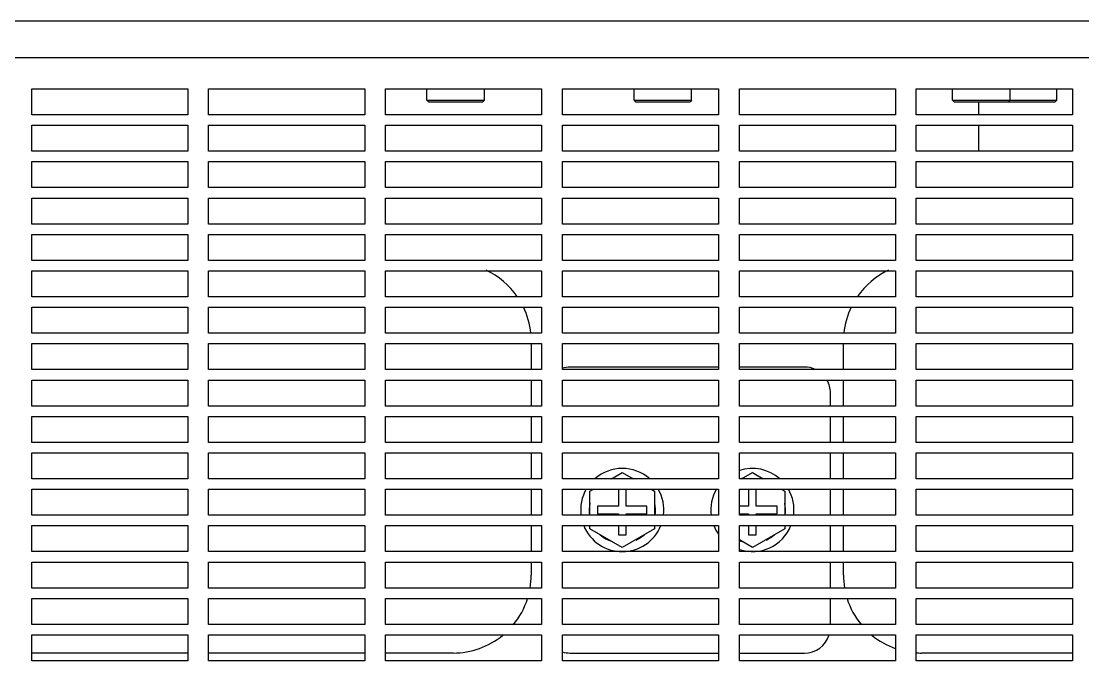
# Model space of a CAD drawing. Header units: millimetres. Extents: x 55614 to 110757, y -66981 to -47484.
# Drawn here: x 89001.4 to 89205.4, y -57884.2 to -57761.2 of the extents above; entities that cross this region are included whole.
import ezdxf

# ---------------------------------------------------------------- set-up
doc = ezdxf.new("R2010")
doc.units = ezdxf.units.MM
for name, color, linetype in [('2401-00258-M8-20HWMC_0', 7, 'Continuous'), ('2403-00027_S-M6-0_0', 7, 'Continuous'), ('4212-68099_1_0', 7, 'Continuous'), ('4212-88600-2_1_0', 7, 'Continuous'), ('4212-88600-2_2_0', 7, 'Continuous'), ('4215-06934_0', 7, 'Continuous'), ('4215-07850_3_0', 7, 'Continuous')]:
    doc.layers.add(name, color=color, linetype=linetype)
doc.layers.add('THICK', color=7, linetype='Continuous', lineweight=0)

# ---------------------------------------------------------------- blocks, each defined once
blk = doc.blocks.new('2-1725')
at = {"layer": '2401-00258-M8-20HWMC_0', "color": 7, "linetype": 'Continuous'}
for p, q in [((-17741.69, -73713.95), (-17739.63, -73712.76)), ((-17739.63, -73712.76), (-17737.57, -73713.95)), ((-17716.69, -73713.95), (-17714.63, -73712.76)), ((-17714.63, -73712.76), (-17712.57, -73713.95)), ((-17745.86, -73716.35), (-17745.16, -73715.95)), ((-17745.86, -73720.95), (-17745.86, -73716.35)), ((-17740.38, -73715.95), (-17740.38, -73719.2)), ((-17738.88, -73719.2), (-17738.88, -73715.95)), ((-17734.11, -73715.95), (-17733.41, -73716.35)), ((-17733.41, -73716.35), (-17733.41, -73720.95)), ((-17715.38, -73715.95), (-17715.38, -73719.2)), ((-17713.88, -73719.2), (-17713.88, -73715.95)), ((-17709.11, -73715.95), (-17708.41, -73716.35)), ((-17708.41, -73716.35), (-17708.41, -73720.95)), ((-17740.38, -73719.2), (-17744.38, -73719.2)), ((-17744.38, -73719.2), (-17744.38, -73720.7)), ((-17734.88, -73719.2), (-17738.88, -73719.2)), ((-17734.88, -73720.7), (-17734.88, -73719.2)), ((-17715.38, -73719.2), (-17717.13, -73719.2)), ((-17709.88, -73719.2), (-17713.88, -73719.2)), ((-17709.88, -73720.7), (-17709.88, -73719.2)), ((-17744.38, -73720.7), (-17740.38, -73720.7)), ((-17740.38, -73720.7), (-17740.38, -73720.95)), ((-17738.88, -73720.7), (-17734.88, -73720.7)), ((-17738.88, -73720.95), (-17738.88, -73720.7)), ((-17717.13, -73720.7), (-17715.38, -73720.7)), ((-17715.38, -73720.7), (-17715.38, -73720.95)), ((-17713.88, -73720.7), (-17709.88, -73720.7)), ((-17713.88, -73720.95), (-17713.88, -73720.7)), ((-17745.86, -73723.54), (-17745.86, -73722.95)), ((-17739.63, -73727.14), (-17745.86, -73723.54)), ((-17740.38, -73722.95), (-17740.38, -73724.7)), ((-17733.41, -73723.54), (-17739.63, -73727.14)), ((-17738.88, -73724.7), (-17738.88, -73722.95)), ((-17733.41, -73722.95), (-17733.41, -73723.54)), ((-17715.38, -73722.95), (-17715.38, -73724.7)), ((-17708.41, -73723.54), (-17714.63, -73727.14)), ((-17713.88, -73724.7), (-17713.88, -73722.95)), ((-17708.41, -73722.95), (-17708.41, -73723.54)), ((-17740.38, -73724.7), (-17738.88, -73724.7)), ((-17715.38, -73724.7), (-17713.88, -73724.7)), ((-17736.94, -73725.71), (-17737.02, -73725.63)), ((-17714.63, -73727.14), (-17717.13, -73725.69)), ((-17711.94, -73725.71), (-17712.02, -73725.63))]:
    blk.add_line(p, q, dxfattribs=at)
for centre, radius, start, end in [((-17739.63, -73719.95), 8, 48.6954, 131.3046), ((-17714.63, -73719.95), 8, 48.6954, 108.2348), ((-17739.63, -73719.95), 6.37, 108.0353, 109.2971), ((-17739.63, -73719.95), 6.37, 70.7029, 71.9647), ((-17714.63, -73719.95), 6.37, 108.0353, 109.2971), ((-17714.63, -73719.95), 6.37, 70.7029, 71.9647), ((-17739.63, -73719.95), 8, 149.9582, 187.1863), ((-17739.63, -73719.95), 8, 352.8137, 30.0418), ((-17714.63, -73719.95), 8, 149.9582, 187.1863), ((-17714.63, -73719.95), 8, 352.8137, 30.0418), ((-17739.63, -73719.95), 6.37, 168.0353, 189.0483), ((-17739.63, -73719.95), 6.37, 350.9517, 11.9647), ((-17714.63, -73719.95), 6.37, 350.9517, 11.9647), ((-17739.63, -73719.95), 8, 202.0565, 337.9435), ((-17714.63, -73719.95), 8, 202.0565, 215.4729), ((-17714.63, -73719.95), 8, 251.7652, 337.9435), ((-17739.63, -73719.95), 6.37, 228.0353, 251.9647), ((-17739.63, -73719.95), 6.37, 295.0479, 311.9647), ((-17714.63, -73719.95), 6.37, 295.0479, 311.9647), ((-17714.63, -73719.95), 6.37, 246.8121, 251.9647)]:
    blk.add_arc(centre, radius, start, end, dxfattribs=at)
at = {"layer": '2403-00027_S-M6-0_0', "color": 7, "linetype": 'Continuous'}
for p, q in [((-17777.16, -73641.15), (-17777.16, -73638.95)), ((-17766.11, -73641.15), (-17766.11, -73638.95)), ((-17737.36, -73641.15), (-17737.36, -73638.95)), ((-17726.31, -73641.15), (-17726.31, -73638.95)), ((-17676.16, -73641.15), (-17676.16, -73638.95)), ((-17665.11, -73641.15), (-17665.11, -73638.95)), ((-17656.11, -73641.15), (-17656.11, -73638.95)), ((-17777.16, -73641.15), (-17766.11, -73641.15)), ((-17777.16, -73641.15), (-17776.86, -73641.45)), ((-17776.86, -73641.45), (-17766.41, -73641.45)), ((-17766.11, -73641.15), (-17766.41, -73641.45)), ((-17737.36, -73641.15), (-17726.31, -73641.15)), ((-17737.36, -73641.15), (-17737.06, -73641.45)), ((-17737.06, -73641.45), (-17726.61, -73641.45)), ((-17726.31, -73641.15), (-17726.61, -73641.45)), ((-17676.16, -73641.15), (-17665.11, -73641.15)), ((-17676.16, -73641.15), (-17675.86, -73641.45)), ((-17675.86, -73641.45), (-17665.41, -73641.45)), ((-17665.11, -73641.15), (-17665.41, -73641.45)), ((-17665.41, -73641.45), (-17656.41, -73641.45)), ((-17665.11, -73641.15), (-17656.11, -73641.15)), ((-17656.11, -73641.15), (-17656.41, -73641.45))]:
    blk.add_line(p, q, dxfattribs=at)
at = {"layer": '4212-68099_1_0', "color": 7, "linetype": 'Continuous'}
blk.add_line((-17199.83, -73625.95), (-18034.43, -73625.95), dxfattribs=at)
at = {"layer": '4212-88600-2_1_0', "color": 7, "linetype": 'Continuous'}
for p, q in [((-17757.13, -73687.95), (-17757.13, -73692.95)), ((-17697.13, -73692.95), (-17697.13, -73687.95)), ((-17757.13, -73694.95), (-17757.13, -73699.95)), ((-17697.13, -73699.95), (-17697.13, -73694.95)), ((-17757.13, -73701.95), (-17757.13, -73706.95)), ((-17697.13, -73706.95), (-17697.13, -73701.95)), ((-17757.13, -73708.95), (-17757.13, -73713.95)), ((-17697.13, -73713.95), (-17697.13, -73708.95)), ((-17757.13, -73715.95), (-17757.13, -73720.95)), ((-17697.13, -73720.95), (-17697.13, -73715.95)), ((-17757.13, -73722.95), (-17757.13, -73727.95)), ((-17697.13, -73727.95), (-17697.13, -73722.95)), ((-17757.13, -73729.95), (-17757.13, -73732.45)), ((-17697.13, -73732.45), (-17697.13, -73729.95)), ((-17823.13, -73747.45), (-17853.13, -73747.45)), ((-17789.13, -73747.45), (-17819.13, -73747.45)), ((-17772.13, -73747.45), (-17785.13, -73747.45)), ((-17653.13, -73747.45), (-17682.13, -73747.45))]:
    blk.add_line(p, q, dxfattribs=at)
for centre, start, end in [((-17772.13, -73687.45), 34.815, 65.0889), ((-17682.13, -73687.45), 114.9111, 145.185), ((-17772.13, -73687.45), 5.8604, 25.8691), ((-17682.13, -73687.45), 154.1309, 174.1396), ((-17772.13, -73732.45), 350.2878, 0), ((-17682.13, -73732.45), 180, 189.7122), ((-17772.13, -73732.45), 320.3318, 342.4548), ((-17682.13, -73732.45), 197.5452, 219.6682), ((-17772.13, -73732.45), 270, 309.3884), ((-17682.13, -73732.45), 230.6116, 250.3797), ((-17682.13, -73732.45), 266.08, 270)]:
    blk.add_arc(centre, 15, start, end, dxfattribs=at)
at = {"layer": '4212-88600-2_2_0', "color": 7, "linetype": 'Continuous'}
for p, q in [((-17721.13, -73692.45), (-17749.63, -73692.45)), ((-17704.63, -73692.45), (-17717.13, -73692.45)), ((-17699.63, -73699.95), (-17699.63, -73697.45)), ((-17699.63, -73706.95), (-17699.63, -73701.95)), ((-17699.63, -73713.95), (-17699.63, -73708.95)), ((-17699.63, -73720.95), (-17699.63, -73715.95)), ((-17699.63, -73727.95), (-17699.63, -73722.95)), ((-17699.63, -73734.95), (-17699.63, -73729.95)), ((-17699.63, -73741.95), (-17699.63, -73736.95)), ((-17749.63, -73747.45), (-17721.13, -73747.45)), ((-17717.13, -73747.45), (-17704.63, -73747.45))]:
    blk.add_line(p, q, dxfattribs=at)
for centre, start, end in [((-17749.63, -73697.45), 90, 107.5452), ((-17704.63, -73697.45), 65.0889, 90), ((-17704.63, -73697.45), 0, 30), ((-17704.63, -73742.45), 270, 342.4548), ((-17749.63, -73742.45), 252.4548, 270)]:
    blk.add_arc(centre, 5, start, end, dxfattribs=at)
at = {"layer": '4215-06934_0', "color": 7, "linetype": 'Continuous'}
for p, q in [((-18037.13, -73632.95), (-17197.13, -73632.95)), ((-17853.13, -73638.95), (-17823.13, -73638.95)), ((-17853.13, -73643.95), (-17853.13, -73638.95)), ((-17823.13, -73638.95), (-17823.13, -73643.95)), ((-17819.13, -73638.95), (-17789.13, -73638.95)), ((-17819.13, -73643.95), (-17819.13, -73638.95)), ((-17789.13, -73638.95), (-17789.13, -73643.95)), ((-17785.13, -73638.95), (-17755.13, -73638.95)), ((-17785.13, -73643.95), (-17785.13, -73638.95)), ((-17755.13, -73638.95), (-17755.13, -73643.95)), ((-17751.13, -73638.95), (-17721.13, -73638.95)), ((-17751.13, -73643.95), (-17751.13, -73638.95)), ((-17721.13, -73638.95), (-17721.13, -73643.95)), ((-17717.13, -73638.95), (-17687.13, -73638.95)), ((-17717.13, -73643.95), (-17717.13, -73638.95)), ((-17687.13, -73638.95), (-17687.13, -73643.95)), ((-17683.13, -73638.95), (-17653.13, -73638.95)), ((-17683.13, -73643.95), (-17683.13, -73638.95)), ((-17653.13, -73638.95), (-17653.13, -73643.95)), ((-17823.13, -73643.95), (-17853.13, -73643.95)), ((-17789.13, -73643.95), (-17819.13, -73643.95)), ((-17755.13, -73643.95), (-17785.13, -73643.95)), ((-17721.13, -73643.95), (-17751.13, -73643.95)), ((-17687.13, -73643.95), (-17717.13, -73643.95)), ((-17653.13, -73643.95), (-17683.13, -73643.95)), ((-17853.13, -73645.95), (-17823.13, -73645.95)), ((-17853.13, -73650.95), (-17853.13, -73645.95)), ((-17823.13, -73645.95), (-17823.13, -73650.95)), ((-17819.13, -73645.95), (-17789.13, -73645.95)), ((-17819.13, -73650.95), (-17819.13, -73645.95)), ((-17789.13, -73645.95), (-17789.13, -73650.95)), ((-17785.13, -73645.95), (-17755.13, -73645.95)), ((-17785.13, -73650.95), (-17785.13, -73645.95)), ((-17755.13, -73645.95), (-17755.13, -73650.95)), ((-17751.13, -73645.95), (-17721.13, -73645.95)), ((-17751.13, -73650.95), (-17751.13, -73645.95)), ((-17721.13, -73645.95), (-17721.13, -73650.95)), ((-17717.13, -73645.95), (-17687.13, -73645.95)), ((-17717.13, -73650.95), (-17717.13, -73645.95)), ((-17687.13, -73645.95), (-17687.13, -73650.95)), ((-17683.13, -73645.95), (-17653.13, -73645.95)), ((-17683.13, -73650.95), (-17683.13, -73645.95)), ((-17653.13, -73645.95), (-17653.13, -73650.95)), ((-17823.13, -73650.95), (-17853.13, -73650.95)), ((-17789.13, -73650.95), (-17819.13, -73650.95)), ((-17755.13, -73650.95), (-17785.13, -73650.95)), ((-17721.13, -73650.95), (-17751.13, -73650.95)), ((-17687.13, -73650.95), (-17717.13, -73650.95)), ((-17653.13, -73650.95), (-17683.13, -73650.95)), ((-17853.13, -73652.95), (-17823.13, -73652.95)), ((-17853.13, -73657.95), (-17853.13, -73652.95)), ((-17823.13, -73652.95), (-17823.13, -73657.95)), ((-17819.13, -73652.95), (-17789.13, -73652.95)), ((-17819.13, -73657.95), (-17819.13, -73652.95)), ((-17789.13, -73652.95), (-17789.13, -73657.95)), ((-17785.13, -73652.95), (-17755.13, -73652.95)), ((-17785.13, -73657.95), (-17785.13, -73652.95)), ((-17755.13, -73652.95), (-17755.13, -73657.95)), ((-17751.13, -73652.95), (-17721.13, -73652.95)), ((-17751.13, -73657.95), (-17751.13, -73652.95)), ((-17721.13, -73652.95), (-17721.13, -73657.95)), ((-17717.13, -73652.95), (-17687.13, -73652.95)), ((-17717.13, -73657.95), (-17717.13, -73652.95)), ((-17687.13, -73652.95), (-17687.13, -73657.95)), ((-17683.13, -73652.95), (-17653.13, -73652.95)), ((-17683.13, -73657.95), (-17683.13, -73652.95)), ((-17653.13, -73652.95), (-17653.13, -73657.95)), ((-17823.13, -73657.95), (-17853.13, -73657.95)), ((-17789.13, -73657.95), (-17819.13, -73657.95)), ((-17755.13, -73657.95), (-17785.13, -73657.95)), ((-17721.13, -73657.95), (-17751.13, -73657.95)), ((-17687.13, -73657.95), (-17717.13, -73657.95)), ((-17653.13, -73657.95), (-17683.13, -73657.95)), ((-17853.13, -73659.95), (-17823.13, -73659.95)), ((-17853.13, -73664.95), (-17853.13, -73659.95)), ((-17823.13, -73659.95), (-17823.13, -73664.95)), ((-17819.13, -73659.95), (-17789.13, -73659.95)), ((-17819.13, -73664.95), (-17819.13, -73659.95)), ((-17789.13, -73659.95), (-17789.13, -73664.95)), ((-17785.13, -73659.95), (-17755.13, -73659.95)), ((-17785.13, -73664.95), (-17785.13, -73659.95)), ((-17755.13, -73659.95), (-17755.13, -73664.95)), ((-17751.13, -73659.95), (-17721.13, -73659.95)), ((-17751.13, -73664.95), (-17751.13, -73659.95)), ((-17721.13, -73659.95), (-17721.13, -73664.95)), ((-17717.13, -73659.95), (-17687.13, -73659.95)), ((-17717.13, -73664.95), (-17717.13, -73659.95)), ((-17687.13, -73659.95), (-17687.13, -73664.95)), ((-17683.13, -73659.95), (-17653.13, -73659.95)), ((-17683.13, -73664.95), (-17683.13, -73659.95)), ((-17653.13, -73659.95), (-17653.13, -73664.95)), ((-17823.13, -73664.95), (-17853.13, -73664.95)), ((-17789.13, -73664.95), (-17819.13, -73664.95)), ((-17755.13, -73664.95), (-17785.13, -73664.95)), ((-17721.13, -73664.95), (-17751.13, -73664.95)), ((-17687.13, -73664.95), (-17717.13, -73664.95)), ((-17653.13, -73664.95), (-17683.13, -73664.95)), ((-17853.13, -73666.95), (-17823.13, -73666.95)), ((-17853.13, -73671.95), (-17853.13, -73666.95)), ((-17823.13, -73666.95), (-17823.13, -73671.95)), ((-17819.13, -73666.95), (-17789.13, -73666.95)), ((-17819.13, -73671.95), (-17819.13, -73666.95)), ((-17789.13, -73666.95), (-17789.13, -73671.95)), ((-17785.13, -73666.95), (-17755.13, -73666.95)), ((-17785.13, -73671.95), (-17785.13, -73666.95)), ((-17755.13, -73666.95), (-17755.13, -73671.95)), ((-17751.13, -73666.95), (-17721.13, -73666.95)), ((-17751.13, -73671.95), (-17751.13, -73666.95)), ((-17721.13, -73666.95), (-17721.13, -73671.95)), ((-17717.13, -73666.95), (-17687.13, -73666.95)), ((-17717.13, -73671.95), (-17717.13, -73666.95)), ((-17687.13, -73666.95), (-17687.13, -73671.95)), ((-17683.13, -73666.95), (-17653.13, -73666.95)), ((-17683.13, -73671.95), (-17683.13, -73666.95)), ((-17653.13, -73666.95), (-17653.13, -73671.95)), ((-17823.13, -73671.95), (-17853.13, -73671.95)), ((-17789.13, -73671.95), (-17819.13, -73671.95)), ((-17755.13, -73671.95), (-17785.13, -73671.95)), ((-17721.13, -73671.95), (-17751.13, -73671.95)), ((-17687.13, -73671.95), (-17717.13, -73671.95)), ((-17653.13, -73671.95), (-17683.13, -73671.95)), ((-17853.13, -73673.95), (-17823.13, -73673.95)), ((-17853.13, -73678.95), (-17853.13, -73673.95)), ((-17823.13, -73673.95), (-17823.13, -73678.95)), ((-17819.13, -73673.95), (-17789.13, -73673.95)), ((-17819.13, -73678.95), (-17819.13, -73673.95)), ((-17789.13, -73673.95), (-17789.13, -73678.95)), ((-17785.13, -73673.95), (-17755.13, -73673.95)), ((-17785.13, -73678.95), (-17785.13, -73673.95)), ((-17755.13, -73673.95), (-17755.13, -73678.95)), ((-17751.13, -73673.95), (-17721.13, -73673.95)), ((-17751.13, -73678.95), (-17751.13, -73673.95)), ((-17721.13, -73673.95), (-17721.13, -73678.95)), ((-17717.13, -73673.95), (-17687.13, -73673.95)), ((-17717.13, -73678.95), (-17717.13, -73673.95)), ((-17687.13, -73673.95), (-17687.13, -73678.95)), ((-17683.13, -73673.95), (-17653.13, -73673.95)), ((-17683.13, -73678.95), (-17683.13, -73673.95)), ((-17653.13, -73673.95), (-17653.13, -73678.95)), ((-17823.13, -73678.95), (-17853.13, -73678.95)), ((-17789.13, -73678.95), (-17819.13, -73678.95)), ((-17755.13, -73678.95), (-17785.13, -73678.95)), ((-17721.13, -73678.95), (-17751.13, -73678.95)), ((-17687.13, -73678.95), (-17717.13, -73678.95)), ((-17653.13, -73678.95), (-17683.13, -73678.95)), ((-17853.13, -73680.95), (-17823.13, -73680.95)), ((-17853.13, -73685.95), (-17853.13, -73680.95)), ((-17823.13, -73680.95), (-17823.13, -73685.95)), ((-17819.13, -73680.95), (-17789.13, -73680.95)), ((-17819.13, -73685.95), (-17819.13, -73680.95)), ((-17789.13, -73680.95), (-17789.13, -73685.95)), ((-17785.13, -73680.95), (-17755.13, -73680.95)), ((-17785.13, -73685.95), (-17785.13, -73680.95)), ((-17755.13, -73680.95), (-17755.13, -73685.95)), ((-17751.13, -73680.95), (-17721.13, -73680.95)), ((-17751.13, -73685.95), (-17751.13, -73680.95)), ((-17721.13, -73680.95), (-17721.13, -73685.95)), ((-17717.13, -73680.95), (-17687.13, -73680.95)), ((-17717.13, -73685.95), (-17717.13, -73680.95)), ((-17687.13, -73680.95), (-17687.13, -73685.95)), ((-17683.13, -73680.95), (-17653.13, -73680.95)), ((-17683.13, -73685.95), (-17683.13, -73680.95)), ((-17653.13, -73680.95), (-17653.13, -73685.95)), ((-17823.13, -73685.95), (-17853.13, -73685.95)), ((-17789.13, -73685.95), (-17819.13, -73685.95)), ((-17755.13, -73685.95), (-17785.13, -73685.95)), ((-17721.13, -73685.95), (-17751.13, -73685.95)), ((-17687.13, -73685.95), (-17717.13, -73685.95)), ((-17653.13, -73685.95), (-17683.13, -73685.95)), ((-17853.13, -73687.95), (-17823.13, -73687.95)), ((-17853.13, -73692.95), (-17853.13, -73687.95)), ((-17823.13, -73687.95), (-17823.13, -73692.95)), ((-17819.13, -73687.95), (-17789.13, -73687.95)), ((-17819.13, -73692.95), (-17819.13, -73687.95)), ((-17789.13, -73687.95), (-17789.13, -73692.95)), ((-17785.13, -73687.95), (-17755.13, -73687.95)), ((-17785.13, -73692.95), (-17785.13, -73687.95)), ((-17755.13, -73687.95), (-17755.13, -73692.95)), ((-17751.13, -73687.95), (-17721.13, -73687.95)), ((-17751.13, -73692.95), (-17751.13, -73687.95)), ((-17721.13, -73687.95), (-17721.13, -73692.95)), ((-17717.13, -73687.95), (-17687.13, -73687.95)), ((-17717.13, -73692.95), (-17717.13, -73687.95)), ((-17687.13, -73687.95), (-17687.13, -73692.95)), ((-17683.13, -73687.95), (-17653.13, -73687.95)), ((-17683.13, -73692.95), (-17683.13, -73687.95)), ((-17653.13, -73687.95), (-17653.13, -73692.95)), ((-17823.13, -73692.95), (-17853.13, -73692.95)), ((-17789.13, -73692.95), (-17819.13, -73692.95)), ((-17755.13, -73692.95), (-17785.13, -73692.95)), ((-17721.13, -73692.95), (-17751.13, -73692.95)), ((-17687.13, -73692.95), (-17717.13, -73692.95)), ((-17653.13, -73692.95), (-17683.13, -73692.95)), ((-17853.13, -73694.95), (-17823.13, -73694.95)), ((-17853.13, -73699.95), (-17853.13, -73694.95)), ((-17823.13, -73694.95), (-17823.13, -73699.95)), ((-17819.13, -73694.95), (-17789.13, -73694.95)), ((-17819.13, -73699.95), (-17819.13, -73694.95)), ((-17789.13, -73694.95), (-17789.13, -73699.95)), ((-17785.13, -73694.95), (-17755.13, -73694.95)), ((-17785.13, -73699.95), (-17785.13, -73694.95)), ((-17755.13, -73694.95), (-17755.13, -73699.95)), ((-17751.13, -73694.95), (-17721.13, -73694.95)), ((-17751.13, -73699.95), (-17751.13, -73694.95)), ((-17721.13, -73694.95), (-17721.13, -73699.95)), ((-17717.13, -73694.95), (-17687.13, -73694.95)), ((-17717.13, -73699.95), (-17717.13, -73694.95)), ((-17687.13, -73694.95), (-17687.13, -73699.95)), ((-17683.13, -73694.95), (-17653.13, -73694.95)), ((-17683.13, -73699.95), (-17683.13, -73694.95)), ((-17653.13, -73694.95), (-17653.13, -73699.95)), ((-17823.13, -73699.95), (-17853.13, -73699.95)), ((-17789.13, -73699.95), (-17819.13, -73699.95)), ((-17755.13, -73699.95), (-17785.13, -73699.95)), ((-17721.13, -73699.95), (-17751.13, -73699.95)), ((-17687.13, -73699.95), (-17717.13, -73699.95)), ((-17653.13, -73699.95), (-17683.13, -73699.95)), ((-17853.13, -73701.95), (-17823.13, -73701.95)), ((-17853.13, -73706.95), (-17853.13, -73701.95)), ((-17823.13, -73701.95), (-17823.13, -73706.95)), ((-17819.13, -73701.95), (-17789.13, -73701.95)), ((-17819.13, -73706.95), (-17819.13, -73701.95)), ((-17789.13, -73701.95), (-17789.13, -73706.95)), ((-17785.13, -73701.95), (-17755.13, -73701.95)), ((-17785.13, -73706.95), (-17785.13, -73701.95)), ((-17755.13, -73701.95), (-17755.13, -73706.95)), ((-17751.13, -73701.95), (-17721.13, -73701.95)), ((-17751.13, -73706.95), (-17751.13, -73701.95)), ((-17721.13, -73701.95), (-17721.13, -73706.95)), ((-17717.13, -73701.95), (-17687.13, -73701.95)), ((-17717.13, -73706.95), (-17717.13, -73701.95)), ((-17687.13, -73701.95), (-17687.13, -73706.95)), ((-17683.13, -73701.95), (-17653.13, -73701.95)), ((-17683.13, -73706.95), (-17683.13, -73701.95)), ((-17653.13, -73701.95), (-17653.13, -73706.95)), ((-17823.13, -73706.95), (-17853.13, -73706.95)), ((-17789.13, -73706.95), (-17819.13, -73706.95)), ((-17755.13, -73706.95), (-17785.13, -73706.95)), ((-17721.13, -73706.95), (-17751.13, -73706.95)), ((-17687.13, -73706.95), (-17717.13, -73706.95)), ((-17653.13, -73706.95), (-17683.13, -73706.95)), ((-17853.13, -73708.95), (-17823.13, -73708.95)), ((-17853.13, -73713.95), (-17853.13, -73708.95)), ((-17823.13, -73708.95), (-17823.13, -73713.95)), ((-17819.13, -73708.95), (-17789.13, -73708.95)), ((-17819.13, -73713.95), (-17819.13, -73708.95)), ((-17789.13, -73708.95), (-17789.13, -73713.95)), ((-17785.13, -73708.95), (-17755.13, -73708.95)), ((-17785.13, -73713.95), (-17785.13, -73708.95)), ((-17755.13, -73708.95), (-17755.13, -73713.95)), ((-17751.13, -73708.95), (-17721.13, -73708.95)), ((-17751.13, -73713.95), (-17751.13, -73708.95)), ((-17721.13, -73708.95), (-17721.13, -73713.95)), ((-17717.13, -73708.95), (-17687.13, -73708.95)), ((-17717.13, -73713.95), (-17717.13, -73708.95)), ((-17687.13, -73708.95), (-17687.13, -73713.95)), ((-17683.13, -73708.95), (-17653.13, -73708.95)), ((-17683.13, -73713.95), (-17683.13, -73708.95)), ((-17653.13, -73708.95), (-17653.13, -73713.95)), ((-17823.13, -73713.95), (-17853.13, -73713.95)), ((-17789.13, -73713.95), (-17819.13, -73713.95)), ((-17755.13, -73713.95), (-17785.13, -73713.95)), ((-17721.13, -73713.95), (-17751.13, -73713.95)), ((-17687.13, -73713.95), (-17717.13, -73713.95)), ((-17653.13, -73713.95), (-17683.13, -73713.95)), ((-17853.13, -73715.95), (-17823.13, -73715.95)), ((-17853.13, -73720.95), (-17853.13, -73715.95)), ((-17823.13, -73715.95), (-17823.13, -73720.95)), ((-17819.13, -73715.95), (-17789.13, -73715.95)), ((-17819.13, -73720.95), (-17819.13, -73715.95)), ((-17789.13, -73715.95), (-17789.13, -73720.95)), ((-17785.13, -73715.95), (-17755.13, -73715.95)), ((-17785.13, -73720.95), (-17785.13, -73715.95)), ((-17755.13, -73715.95), (-17755.13, -73720.95)), ((-17751.13, -73715.95), (-17721.13, -73715.95)), ((-17751.13, -73720.95), (-17751.13, -73715.95)), ((-17721.13, -73715.95), (-17721.13, -73720.95)), ((-17717.13, -73715.95), (-17687.13, -73715.95)), ((-17717.13, -73720.95), (-17717.13, -73715.95)), ((-17687.13, -73715.95), (-17687.13, -73720.95)), ((-17683.13, -73715.95), (-17653.13, -73715.95)), ((-17683.13, -73720.95), (-17683.13, -73715.95)), ((-17653.13, -73715.95), (-17653.13, -73720.95)), ((-17823.13, -73720.95), (-17853.13, -73720.95)), ((-17789.13, -73720.95), (-17819.13, -73720.95)), ((-17755.13, -73720.95), (-17785.13, -73720.95)), ((-17721.13, -73720.95), (-17751.13, -73720.95)), ((-17687.13, -73720.95), (-17717.13, -73720.95)), ((-17653.13, -73720.95), (-17683.13, -73720.95)), ((-17853.13, -73722.95), (-17823.13, -73722.95)), ((-17853.13, -73727.95), (-17853.13, -73722.95)), ((-17823.13, -73722.95), (-17823.13, -73727.95)), ((-17819.13, -73722.95), (-17789.13, -73722.95)), ((-17819.13, -73727.95), (-17819.13, -73722.95)), ((-17789.13, -73722.95), (-17789.13, -73727.95)), ((-17785.13, -73722.95), (-17755.13, -73722.95)), ((-17785.13, -73727.95), (-17785.13, -73722.95)), ((-17755.13, -73722.95), (-17755.13, -73727.95)), ((-17751.13, -73722.95), (-17721.13, -73722.95)), ((-17751.13, -73727.95), (-17751.13, -73722.95)), ((-17721.13, -73722.95), (-17721.13, -73727.95)), ((-17717.13, -73722.95), (-17687.13, -73722.95)), ((-17717.13, -73727.95), (-17717.13, -73722.95)), ((-17687.13, -73722.95), (-17687.13, -73727.95)), ((-17683.13, -73722.95), (-17653.13, -73722.95)), ((-17683.13, -73727.95), (-17683.13, -73722.95)), ((-17653.13, -73722.95), (-17653.13, -73727.95)), ((-17823.13, -73727.95), (-17853.13, -73727.95)), ((-17789.13, -73727.95), (-17819.13, -73727.95)), ((-17755.13, -73727.95), (-17785.13, -73727.95)), ((-17721.13, -73727.95), (-17751.13, -73727.95)), ((-17687.13, -73727.95), (-17717.13, -73727.95)), ((-17653.13, -73727.95), (-17683.13, -73727.95)), ((-17853.13, -73729.95), (-17823.13, -73729.95)), ((-17853.13, -73734.95), (-17853.13, -73729.95)), ((-17823.13, -73729.95), (-17823.13, -73734.95)), ((-17819.13, -73729.95), (-17789.13, -73729.95)), ((-17819.13, -73734.95), (-17819.13, -73729.95)), ((-17789.13, -73729.95), (-17789.13, -73734.95)), ((-17785.13, -73729.95), (-17755.13, -73729.95)), ((-17785.13, -73734.95), (-17785.13, -73729.95)), ((-17755.13, -73729.95), (-17755.13, -73734.95)), ((-17751.13, -73729.95), (-17721.13, -73729.95)), ((-17751.13, -73734.95), (-17751.13, -73729.95)), ((-17721.13, -73729.95), (-17721.13, -73734.95)), ((-17717.13, -73729.95), (-17687.13, -73729.95)), ((-17717.13, -73734.95), (-17717.13, -73729.95)), ((-17687.13, -73729.95), (-17687.13, -73734.95)), ((-17683.13, -73729.95), (-17653.13, -73729.95)), ((-17683.13, -73734.95), (-17683.13, -73729.95)), ((-17653.13, -73729.95), (-17653.13, -73734.95)), ((-17823.13, -73734.95), (-17853.13, -73734.95)), ((-17789.13, -73734.95), (-17819.13, -73734.95)), ((-17755.13, -73734.95), (-17785.13, -73734.95)), ((-17721.13, -73734.95), (-17751.13, -73734.95)), ((-17687.13, -73734.95), (-17717.13, -73734.95)), ((-17653.13, -73734.95), (-17683.13, -73734.95)), ((-17853.13, -73736.95), (-17823.13, -73736.95)), ((-17853.13, -73741.95), (-17853.13, -73736.95)), ((-17823.13, -73736.95), (-17823.13, -73741.95)), ((-17819.13, -73736.95), (-17789.13, -73736.95)), ((-17819.13, -73741.95), (-17819.13, -73736.95)), ((-17789.13, -73736.95), (-17789.13, -73741.95)), ((-17785.13, -73736.95), (-17755.13, -73736.95)), ((-17785.13, -73741.95), (-17785.13, -73736.95)), ((-17755.13, -73736.95), (-17755.13, -73741.95)), ((-17751.13, -73736.95), (-17721.13, -73736.95)), ((-17751.13, -73741.95), (-17751.13, -73736.95)), ((-17721.13, -73736.95), (-17721.13, -73741.95)), ((-17717.13, -73736.95), (-17687.13, -73736.95)), ((-17717.13, -73741.95), (-17717.13, -73736.95)), ((-17687.13, -73736.95), (-17687.13, -73741.95)), ((-17683.13, -73736.95), (-17653.13, -73736.95)), ((-17683.13, -73741.95), (-17683.13, -73736.95)), ((-17653.13, -73736.95), (-17653.13, -73741.95)), ((-17823.13, -73741.95), (-17853.13, -73741.95)), ((-17853.13, -73743.95), (-17823.13, -73743.95)), ((-17853.13, -73748.95), (-17853.13, -73743.95)), ((-17823.13, -73743.95), (-17823.13, -73748.95)), ((-17789.13, -73741.95), (-17819.13, -73741.95)), ((-17819.13, -73743.95), (-17789.13, -73743.95)), ((-17819.13, -73748.95), (-17819.13, -73743.95)), ((-17789.13, -73743.95), (-17789.13, -73748.95)), ((-17755.13, -73741.95), (-17785.13, -73741.95)), ((-17785.13, -73743.95), (-17755.13, -73743.95)), ((-17785.13, -73748.95), (-17785.13, -73743.95)), ((-17755.13, -73743.95), (-17755.13, -73748.95)), ((-17721.13, -73741.95), (-17751.13, -73741.95)), ((-17751.13, -73743.95), (-17721.13, -73743.95)), ((-17751.13, -73748.95), (-17751.13, -73743.95)), ((-17721.13, -73743.95), (-17721.13, -73748.95)), ((-17687.13, -73741.95), (-17717.13, -73741.95)), ((-17717.13, -73743.95), (-17687.13, -73743.95)), ((-17717.13, -73748.95), (-17717.13, -73743.95)), ((-17687.13, -73743.95), (-17687.13, -73748.95)), ((-17653.13, -73741.95), (-17683.13, -73741.95)), ((-17683.13, -73743.95), (-17653.13, -73743.95)), ((-17683.13, -73748.95), (-17683.13, -73743.95)), ((-17653.13, -73743.95), (-17653.13, -73748.95)), ((-17823.13, -73748.95), (-17853.13, -73748.95)), ((-17789.13, -73748.95), (-17819.13, -73748.95)), ((-17755.13, -73748.95), (-17785.13, -73748.95)), ((-17721.13, -73748.95), (-17751.13, -73748.95)), ((-17687.13, -73748.95), (-17717.13, -73748.95)), ((-17653.13, -73748.95), (-17683.13, -73748.95))]:
    blk.add_line(p, q, dxfattribs=at)
at = {"layer": '4215-07850_3_0', "color": 7, "linetype": 'Continuous'}
for p, q in [((-17671.13, -73643.95), (-17671.13, -73641.45)), ((-17671.13, -73650.95), (-17671.13, -73645.95))]:
    blk.add_line(p, q, dxfattribs=at)
blk = doc.blocks.new('RY76UI67U656')
at = {"layer": 'THICK', "lineweight": -3}
blk.add_blockref('2-1725', (50060.59, -17829.34), dxfattribs=at)

msp = doc.modelspace()

# ---------------------------------------------------------------- block references
at = {"layer": 'THICK', "lineweight": -3}
msp.add_blockref('RY76UI67U656', (56795.929, 33694.033), dxfattribs=at)

doc.saveas('drawing.dxf')
